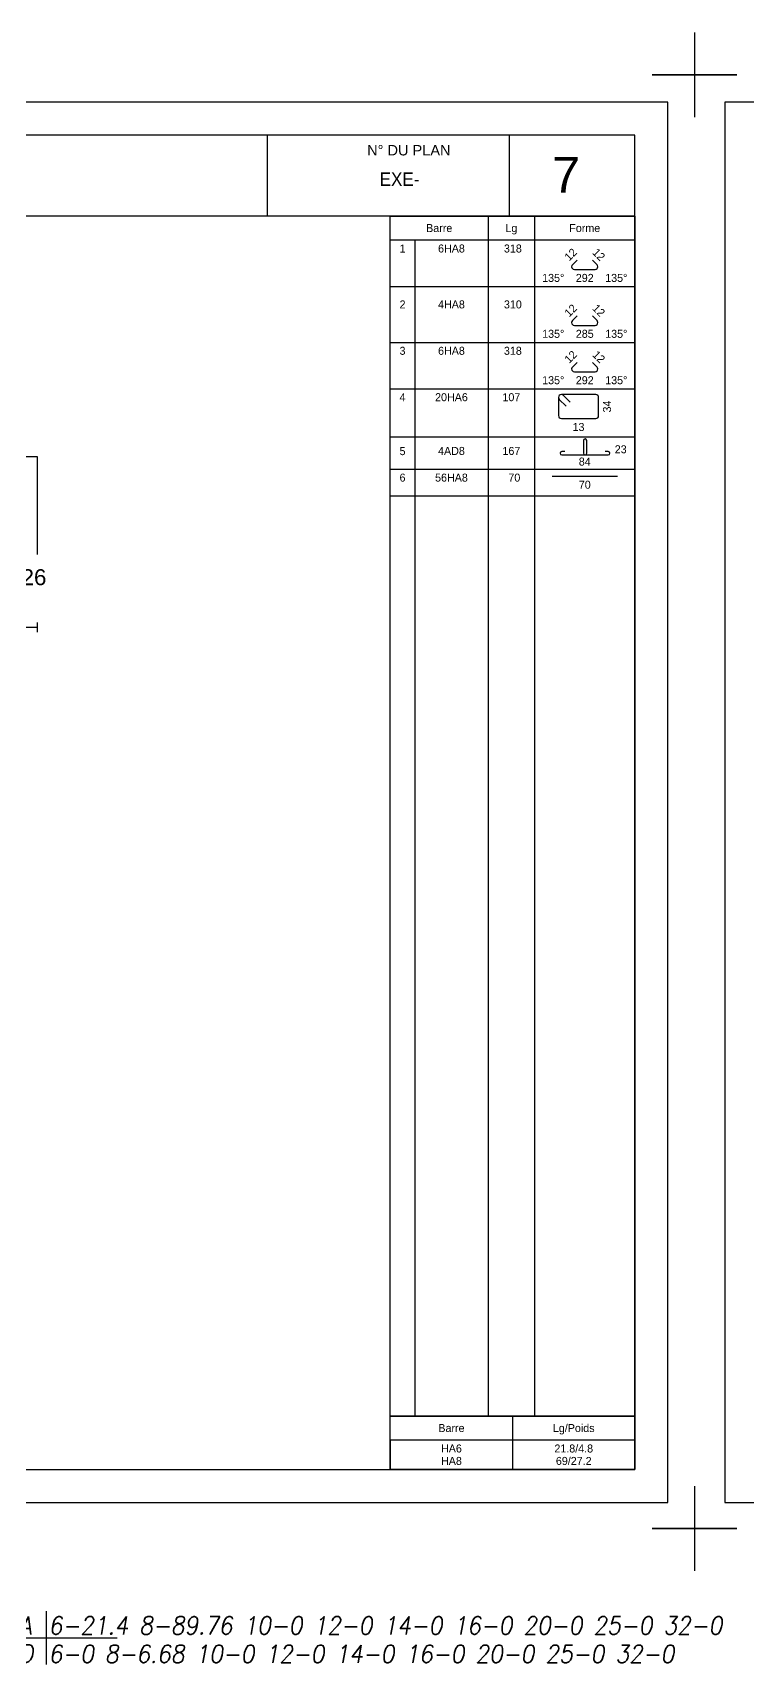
# Model space of a CAD drawing. Extents: x -12912 to 27386, y 1818 to 8189.
# Drawn here: x -3918 to -3516, y 3092 to 4010 of the extents above; entities that cross this region are included whole.
import ezdxf
from ezdxf.enums import TextEntityAlignment as Align

# ---------------------------------------------------------------- set-up
doc = ezdxf.new("R2010")
doc.units = 0
doc.header["$MEASUREMENT"] = 0
doc.layers.get('0').update_dxf_attribs({"linetype": 'CONTINUOUS'})
for name, color, linetype in [('173', 7, 'CONTINUOUS'), ('5', 7, 'CONTINUOUS'), ('7', 7, 'CONTINUOUS'), ('GO-CARTOUCHE', 7, 'CONTINUOUS'), ('GO-TEXTE', 9, 'CONTINUOUS'), ('STR_TXT', 102, 'CONTINUOUS')]:
    doc.layers.add(name, color=color, linetype=linetype)
doc.styles.add('ARIAL', font='ARIAL.TTF')
doc.styles.add('Tableau', font='romans.shx', dxfattribs={"width": 0.9, "oblique": 10})
doc.styles.add('TEXTEBA', font='ARIAL.TTF')

# ---------------------------------------------------------------- blocks, each defined once
blk = doc.blocks.new('Smallsp')
at = {"layer": 'STR_TXT', "linetype": 'Continuous'}
for points in [[(0, 15), (0, -15)], [(-30, 0), (40, 0)]]:
    blk.add_lwpolyline(points, dxfattribs=at)
at = {"layer": 'STR_TXT', "linetype": 'Continuous', "style": 'Tableau', "oblique": 10, "width": 0.9}
for s, p in [('HA', (-23.6, 1.89)), ('AD', (-22.2, -13.94))]:
    blk.add_text(s, height=10, dxfattribs=at).set_placement(p)
for tag, p in [('SPAD', (1.4, 1.89)), ('SPHA', (1.4, -14.11))]:
    blk.add_attdef(tag, p, '', height=10, dxfattribs=at)

msp = doc.modelspace()

# ---------------------------------------------------------------- linework, layer by layer
for p, q in [((-3545.626, 4010.196), (-3545.626, 3986.389)), ((-3545.626, 4010.196), (-3545.626, 3986.389)), ((-3569.433, 3986.389), (-3545.626, 3986.389)), ((-3545.626, 3986.389), (-3569.433, 3986.389)), ((-3569.433, 3986.389), (-3545.626, 3986.389)), ((-3545.626, 3986.389), (-3569.433, 3986.389)), ((-3569.433, 3986.389), (-3545.626, 3986.389)), ((-3569.433, 3986.389), (-3545.626, 3986.389)), ((-3545.626, 3986.389), (-3569.433, 3986.389)), ((-3569.433, 3986.389), (-3545.626, 3986.389)), ((-3545.626, 3986.389), (-3569.433, 3986.389)), ((-3569.433, 3986.389), (-3545.626, 3986.389)), ((-3569.433, 3986.389), (-3545.626, 3986.389)), ((-3545.626, 3986.389), (-3569.433, 3986.389)), ((-3569.433, 3986.389), (-3545.626, 3986.389)), ((-3545.626, 3986.389), (-3569.433, 3986.389)), ((-3569.433, 3986.389), (-3545.626, 3986.389)), ((-3569.433, 3986.389), (-3545.626, 3986.389)), ((-3545.626, 3986.389), (-3569.433, 3986.389)), ((-3569.433, 3986.389), (-3545.626, 3986.389)), ((-3545.626, 3986.389), (-3569.433, 3986.389)), ((-3569.433, 3986.389), (-3545.626, 3986.389)), ((-3569.433, 3986.389), (-3545.626, 3986.389)), ((-3545.626, 3986.389), (-3569.433, 3986.389)), ((-3569.433, 3986.389), (-3545.626, 3986.389)), ((-3545.626, 3986.389), (-3569.433, 3986.389)), ((-3569.433, 3986.389), (-3545.626, 3986.389)), ((-3569.433, 3986.389), (-3545.626, 3986.389)), ((-3545.626, 3986.389), (-3569.433, 3986.389)), ((-3569.433, 3986.389), (-3545.626, 3986.389)), ((-3545.626, 3986.389), (-3569.433, 3986.389)), ((-3569.433, 3986.389), (-3545.626, 3986.389)), ((-3569.433, 3986.389), (-3545.626, 3986.389)), ((-3545.626, 3986.389), (-3545.626, 3962.582)), ((-3545.626, 3986.389), (-3545.626, 3962.582)), ((-3521.819, 3986.389), (-3545.626, 3986.389)), ((-3545.626, 3986.389), (-3521.819, 3986.389)), ((-3521.819, 3986.389), (-3545.626, 3986.389)), ((-3545.626, 3986.389), (-3521.819, 3986.389)), ((-3521.819, 3986.389), (-3545.626, 3986.389)), ((-3521.819, 3986.389), (-3545.626, 3986.389)), ((-3545.626, 3986.389), (-3521.819, 3986.389)), ((-3521.819, 3986.389), (-3545.626, 3986.389)), ((-3545.626, 3986.389), (-3521.819, 3986.389)), ((-3521.819, 3986.389), (-3545.626, 3986.389)), ((-3521.819, 3986.389), (-3545.626, 3986.389)), ((-3545.626, 3986.389), (-3521.819, 3986.389)), ((-3521.819, 3986.389), (-3545.626, 3986.389)), ((-3545.626, 3986.389), (-3521.819, 3986.389)), ((-3521.819, 3986.389), (-3545.626, 3986.389)), ((-3521.819, 3986.389), (-3545.626, 3986.389)), ((-3545.626, 3986.389), (-3521.819, 3986.389)), ((-3521.819, 3986.389), (-3545.626, 3986.389)), ((-3545.626, 3986.389), (-3521.819, 3986.389)), ((-3521.819, 3986.389), (-3545.626, 3986.389)), ((-3521.819, 3986.389), (-3545.626, 3986.389)), ((-3545.626, 3986.389), (-3545.626, 3962.582)), ((-3545.626, 3986.389), (-3521.819, 3986.389)), ((-3521.819, 3986.389), (-3545.626, 3986.389)), ((-3545.626, 3986.389), (-3521.819, 3986.389)), ((-3521.819, 3986.389), (-3545.626, 3986.389)), ((-3521.819, 3986.389), (-3545.626, 3986.389)), ((-3545.626, 3986.389), (-3545.626, 3962.582)), ((-3545.626, 3986.389), (-3521.819, 3986.389)), ((-3521.819, 3986.389), (-3545.626, 3986.389)), ((-3545.626, 3986.389), (-3521.819, 3986.389)), ((-3521.819, 3986.389), (-3545.626, 3986.389)), ((-3521.819, 3986.389), (-3545.626, 3986.389)), ((-3545.626, 3986.389), (-3545.626, 3962.582)), ((-3545.626, 3986.389), (-3545.626, 3962.582)), ((-3545.626, 3986.389), (-3545.626, 3962.582)), ((-3545.626, 3986.389), (-3545.626, 3962.582)), ((-3545.626, 3986.389), (-3545.626, 3962.582)), ((-3545.626, 3986.389), (-3545.626, 3962.582)), ((-3545.626, 3192.696), (-3545.626, 3168.889)), ((-3545.626, 3192.696), (-3545.626, 3168.889)), ((-3569.433, 3168.889), (-3545.626, 3168.889)), ((-3545.626, 3168.889), (-3569.433, 3168.889)), ((-3569.433, 3168.889), (-3545.626, 3168.889)), ((-3545.626, 3168.889), (-3569.433, 3168.889)), ((-3569.433, 3168.889), (-3545.626, 3168.889)), ((-3569.433, 3168.889), (-3545.626, 3168.889)), ((-3545.626, 3168.889), (-3569.433, 3168.889)), ((-3569.433, 3168.889), (-3545.626, 3168.889)), ((-3545.626, 3168.889), (-3569.433, 3168.889)), ((-3569.433, 3168.889), (-3545.626, 3168.889)), ((-3569.433, 3168.889), (-3545.626, 3168.889)), ((-3545.626, 3168.889), (-3569.433, 3168.889)), ((-3569.433, 3168.889), (-3545.626, 3168.889)), ((-3545.626, 3168.889), (-3569.433, 3168.889)), ((-3569.433, 3168.889), (-3545.626, 3168.889)), ((-3569.433, 3168.889), (-3545.626, 3168.889)), ((-3545.626, 3168.889), (-3569.433, 3168.889)), ((-3569.433, 3168.889), (-3545.626, 3168.889)), ((-3545.626, 3168.889), (-3569.433, 3168.889)), ((-3569.433, 3168.889), (-3545.626, 3168.889)), ((-3569.433, 3168.889), (-3545.626, 3168.889)), ((-3545.626, 3168.889), (-3569.433, 3168.889)), ((-3569.433, 3168.889), (-3545.626, 3168.889)), ((-3545.626, 3168.889), (-3569.433, 3168.889)), ((-3569.433, 3168.889), (-3545.626, 3168.889)), ((-3569.433, 3168.889), (-3545.626, 3168.889)), ((-3545.626, 3168.889), (-3569.433, 3168.889)), ((-3569.433, 3168.889), (-3545.626, 3168.889)), ((-3545.626, 3168.889), (-3569.433, 3168.889)), ((-3569.433, 3168.889), (-3545.626, 3168.889)), ((-3569.433, 3168.889), (-3545.626, 3168.889)), ((-3545.626, 3168.889), (-3545.626, 3145.082)), ((-3545.626, 3168.889), (-3545.626, 3145.082)), ((-3521.819, 3168.889), (-3545.626, 3168.889)), ((-3545.626, 3168.889), (-3521.819, 3168.889)), ((-3521.819, 3168.889), (-3545.626, 3168.889)), ((-3545.626, 3168.889), (-3521.819, 3168.889)), ((-3521.819, 3168.889), (-3545.626, 3168.889)), ((-3521.819, 3168.889), (-3545.626, 3168.889)), ((-3545.626, 3168.889), (-3521.819, 3168.889)), ((-3521.819, 3168.889), (-3545.626, 3168.889)), ((-3545.626, 3168.889), (-3521.819, 3168.889)), ((-3521.819, 3168.889), (-3545.626, 3168.889)), ((-3521.819, 3168.889), (-3545.626, 3168.889)), ((-3545.626, 3168.889), (-3521.819, 3168.889)), ((-3521.819, 3168.889), (-3545.626, 3168.889)), ((-3545.626, 3168.889), (-3521.819, 3168.889)), ((-3521.819, 3168.889), (-3545.626, 3168.889)), ((-3521.819, 3168.889), (-3545.626, 3168.889)), ((-3545.626, 3168.889), (-3521.819, 3168.889)), ((-3521.819, 3168.889), (-3545.626, 3168.889)), ((-3545.626, 3168.889), (-3521.819, 3168.889)), ((-3521.819, 3168.889), (-3545.626, 3168.889)), ((-3521.819, 3168.889), (-3545.626, 3168.889)), ((-3545.626, 3168.889), (-3545.626, 3145.082)), ((-3545.626, 3168.889), (-3521.819, 3168.889)), ((-3521.819, 3168.889), (-3545.626, 3168.889)), ((-3545.626, 3168.889), (-3521.819, 3168.889)), ((-3521.819, 3168.889), (-3545.626, 3168.889)), ((-3521.819, 3168.889), (-3545.626, 3168.889)), ((-3545.626, 3168.889), (-3545.626, 3145.082)), ((-3545.626, 3168.889), (-3521.819, 3168.889)), ((-3521.819, 3168.889), (-3545.626, 3168.889)), ((-3545.626, 3168.889), (-3521.819, 3168.889)), ((-3521.819, 3168.889), (-3545.626, 3168.889)), ((-3521.819, 3168.889), (-3545.626, 3168.889)), ((-3545.626, 3168.889), (-3545.626, 3145.082)), ((-3545.626, 3168.889), (-3545.626, 3145.082)), ((-3545.626, 3168.889), (-3545.626, 3145.082)), ((-3545.626, 3168.889), (-3545.626, 3145.082)), ((-3545.626, 3168.889), (-3545.626, 3145.082)), ((-3545.626, 3168.889), (-3545.626, 3145.082))]:
    msp.add_line(p, q)
at = {"layer": '173', "color": 173}
for points in [[(-3716.669, 3907.03), (-3579.169, 3907.03), (-3579.169, 3232.094), (-3716.669, 3232.094), (-3716.669, 3907.03)], [(-3716.669, 3232.094), (-3579.169, 3232.094), (-3579.169, 3202.094), (-3716.669, 3202.094), (-3716.669, 3232.094)]]:
    msp.add_lwpolyline(points, close=True, dxfattribs=at)
for points in [[(-3661.669, 3907.03), (-3661.669, 3232.094)], [(-3635.544, 3907.03), (-3635.544, 3232.094)], [(-3579.169, 3893.53), (-3716.669, 3893.53)], [(-3702.919, 3893.53), (-3702.919, 3232.094)], [(-3611.665, 3882.271), (-3614.273, 3879.663)], [(-3600.44, 3879.663), (-3603.047, 3882.271)], [(-3614.731, 3878.556), (-3614.731, 3878.556)], [(-3613.166, 3876.991), (-3601.547, 3876.991)], [(-3599.981, 3878.556), (-3599.981, 3878.556)], [(-3716.669, 3867.438), (-3579.169, 3867.438)], [(-3614.731, 3847.111), (-3614.731, 3847.111)], [(-3611.665, 3850.826), (-3614.273, 3848.218)], [(-3613.166, 3845.546), (-3601.547, 3845.546)], [(-3600.44, 3848.218), (-3603.047, 3850.826)], [(-3599.981, 3847.111), (-3599.981, 3847.111)], [(-3716.669, 3835.993), (-3579.169, 3835.993)], [(-3614.731, 3821.019), (-3614.731, 3821.019)], [(-3611.665, 3824.733), (-3614.273, 3822.126)], [(-3613.166, 3819.453), (-3601.547, 3819.453)], [(-3600.44, 3822.126), (-3603.047, 3824.733)], [(-3599.981, 3821.019), (-3599.981, 3821.019)], [(-3716.669, 3809.9), (-3579.169, 3809.9)], [(-3622.131, 3805.03), (-3622.131, 3794.77)], [(-3622.131, 3805.03), (-3622.131, 3805.03)], [(-3621.657, 3803.885), (-3617.838, 3800.067)], [(-3620.511, 3806.65), (-3620.511, 3806.65)], [(-3601.201, 3806.65), (-3620.511, 3806.65)], [(-3615.547, 3802.358), (-3619.366, 3806.176)], [(-3599.581, 3794.77), (-3599.581, 3805.03)], [(-3620.511, 3793.15), (-3601.201, 3793.15)], [(-3716.669, 3782.9), (-3579.169, 3782.9)], [(-3716.669, 3782.9), (-3579.169, 3782.9)], [(-3716.669, 3782.9), (-3579.169, 3782.9)], [(-3716.669, 3782.9), (-3579.169, 3782.9)], [(-3621.18, 3773.589), (-3621.18, 3773.589)], [(-3618.471, 3774.526), (-3620.243, 3774.526)], [(-3620.243, 3772.652), (-3607.18, 3772.652)], [(-3608.116, 3780.728), (-3608.116, 3773.589)], [(-3607.18, 3772.652), (-3594.116, 3772.652)], [(-3606.243, 3773.589), (-3606.243, 3780.728)], [(-3594.116, 3774.526), (-3595.889, 3774.526)], [(-3593.18, 3773.589), (-3593.18, 3773.589)], [(-3716.669, 3764.67), (-3579.169, 3764.67)], [(-3716.669, 3764.67), (-3579.169, 3764.67)], [(-3716.669, 3764.67), (-3579.169, 3764.67)], [(-3716.669, 3764.67), (-3579.169, 3764.67)], [(-3716.669, 3764.67), (-3579.169, 3764.67)], [(-3625.678, 3760.67), (-3589.034, 3760.67)], [(-3716.669, 3749.67), (-3579.169, 3749.67)], [(-3647.919, 3232.094), (-3647.919, 3202.094)], [(-3579.169, 3218.594), (-3716.669, 3218.594)], [(-3716.669, 3218.594), (-3716.669, 3202.094)]]:
    msp.add_lwpolyline(points, dxfattribs=at)
for centre, radius, start, end in [((-3613.166, 3878.556), 1.566, 135, 180), ((-3613.166, 3878.556), 1.566, 180, 270), ((-3601.547, 3878.556), 1.566, 270, 0), ((-3601.547, 3878.556), 1.566, 0, 45), ((-3613.166, 3847.111), 1.566, 135, 180), ((-3613.166, 3847.111), 1.566, 180, 270), ((-3601.547, 3847.111), 1.566, 270, 0), ((-3601.547, 3847.111), 1.566, 0, 45), ((-3613.166, 3821.019), 1.566, 135, 180), ((-3613.166, 3821.019), 1.566, 180, 270), ((-3601.547, 3821.019), 1.566, 270, 0), ((-3601.547, 3821.019), 1.566, 0, 45), ((-3620.511, 3805.03), 1.62, 90, 180), ((-3620.511, 3805.03), 1.62, 180, 225), ((-3620.511, 3805.03), 1.62, 45, 90), ((-3601.201, 3805.03), 1.62, 0, 90), ((-3620.511, 3794.77), 1.62, 180, 270), ((-3601.201, 3794.77), 1.62, 270, 0), ((-3607.18, 3780.728), 0.937, 90, 180), ((-3607.18, 3780.728), 0.937, 0, 90), ((-3620.243, 3773.589), 0.937, 90, 180), ((-3620.243, 3773.589), 0.937, 180, 270), ((-3607.18, 3773.589), 0.937, 180, 270), ((-3607.18, 3773.589), 0.937, 270, 0), ((-3594.116, 3773.589), 0.937, 0, 90), ((-3594.116, 3773.589), 0.937, 270, 0)]:
    msp.add_arc(centre, radius, start, end, dxfattribs=at)
at = {"layer": '5', "color": 5}
for points in [[(-3935.016, 3675.725), (-3915.013, 3675.725)], [(-3915.013, 3672.975), (-3915.013, 3678.475)]]:
    msp.add_lwpolyline(points, dxfattribs=at)
at = {"layer": '7', "color": 7}
for points in [[(-3915.013, 3771.642), (-3935.016, 3771.642)], [(-3915.013, 3771.642), (-3925.015, 3771.642)], [(-3915.013, 3716.642), (-3915.013, 3771.642)], [(-3915.013, 3716.642), (-3915.013, 3731.642)]]:
    msp.add_lwpolyline(points, dxfattribs=at)
at = {"layer": 'GO-CARTOUCHE', "linetype": 'Continuous'}
for points in [[(-3560.61, 3183.536), (-3560.61, 3971.036), (-4674.246, 3971.036), (-4674.246, 3183.536)], [(-2414.997, 3183.536), (-2414.997, 3971.036), (-3528.634, 3971.036), (-3528.634, 3183.536)], [(-3579.169, 3202.094), (-3579.169, 3952.477), (-4655.687, 3952.477), (-4655.687, 3202.094)]]:
    msp.add_lwpolyline(points, close=True, dxfattribs=at)
at = {"layer": 'GO-TEXTE', "color": 7}
for points in [[(-3785.972, 3952.477), (-3785.972, 3907.03)], [(-3649.913, 3952.477), (-3649.913, 3907.03)], [(-3579.169, 3907.03), (-4655.687, 3907.03)]]:
    msp.add_lwpolyline(points, dxfattribs=at)

# ---------------------------------------------------------------- block references
at = {"layer": 'STR_TXT', "linetype": 'Continuous'}
msp.add_blockref('Smallsp', (-3910.159, 3107.426), dxfattribs=at).add_auto_attribs({'SPHA': '6-0 8-6.68 10-0 12-0 14-0 16-0 20-0 25-0 32-0 ', 'SPAD': '6-21.4 8-89.76 10-0 12-0 14-0 16-0 20-0 25-0 32-0 '})

# ---------------------------------------------------------------- texts
at = {"style": 'ARIAL'}
msp.add_text('V.26', height=8.9847, dxfattribs=at).set_placement((-3935.824, 3708.398), align=Align.TOP_LEFT)
at = {"layer": '173', "color": 173}
for s, p in [('Barre', (-3689.169, 3900.28)), ('Lg', (-3648.606, 3900.28)), ('Forme', (-3607.356, 3900.28)), ('Barre', (-3682.294, 3225.344)), ('Lg/Poids', (-3613.544, 3225.344))]:
    msp.add_text(s, height=4.5, dxfattribs=at).set_placement(p, align=Align.MIDDLE_CENTER)
for s, p in [('1', (-3709.794, 3891.03)), ('6HA8', (-3682.294, 3891.03)), (' 318', (-3648.606, 3891.03)), ('292', (-3607.356, 3874.491)), ('2', (-3709.794, 3859.585)), ('4HA8', (-3682.294, 3859.585)), (' 310', (-3648.606, 3859.585)), ('285', (-3607.356, 3843.046)), ('3', (-3709.794, 3833.493)), ('6HA8', (-3682.294, 3833.493)), (' 318', (-3648.606, 3833.493)), ('292', (-3607.356, 3816.953)), ('4', (-3709.794, 3807.4)), ('20HA6', (-3682.294, 3807.4)), ('107', (-3648.606, 3807.4)), ('13', (-3610.856, 3790.65)), ('5', (-3709.794, 3777.062)), ('4AD8', (-3682.294, 3777.17)), ('167', (-3648.606, 3777.17)), ('23', (-3587.148, 3778.108)), ('84', (-3607.356, 3771.193)), ('6', (-3709.794, 3762.17)), ('56HA8', (-3682.294, 3762.17)), ('  70', (-3648.606, 3762.17)), ('70', (-3607.356, 3758.17)), ('HA6', (-3682.294, 3216.094)), ('21.8/4.8', (-3613.544, 3216.094)), ('HA8', (-3682.294, 3209.094)), ('69/27.2', (-3613.544, 3209.094))]:
    msp.add_text(s, height=4.5, dxfattribs=at).set_placement(p, align=Align.TOP_CENTER)
for p in [(-3616.04, 3881.431), (-3616.04, 3849.986), (-3616.04, 3823.894)]:
    msp.add_text('12', height=4.5, rotation=45, dxfattribs=at).set_placement(p)
for p in [(-3598.672, 3881.431), (-3598.672, 3849.986), (-3598.672, 3823.894)]:
    msp.add_text('12', height=4.5, rotation=315, dxfattribs=at).set_placement(p, align=Align.RIGHT)
for p in [(-3618.856, 3874.491), (-3618.856, 3843.046), (-3618.856, 3816.953)]:
    msp.add_text('135°', height=4.5, dxfattribs=at).set_placement(p, align=Align.TOP_RIGHT)
for p in [(-3595.856, 3874.491), (-3595.856, 3843.046), (-3595.856, 3816.953)]:
    msp.add_text('135°', height=4.5, dxfattribs=at).set_placement(p, align=Align.TOP_LEFT)
msp.add_text('34', height=4.5, rotation=90, dxfattribs=at).set_placement((-3597.081, 3799.9), align=Align.TOP_CENTER)
at = {"layer": 'GO-CARTOUCHE', "color": 2, "style": 'TEXTEBA'}
msp.add_text('7', height=20.199, dxfattribs=at).set_placement((-3625.693, 3920.129))
at = {"layer": 'GO-CARTOUCHE', "color": 2, "style": 'TEXTEBA', "width": 0.9}
msp.add_text('EXE-', height=7.6364, dxfattribs=at).set_placement((-3711.469, 3923.962), align=Align.CENTER)
at = {"layer": 'GO-TEXTE', "style": 'TEXTEBA'}
msp.add_text('N° DU PLAN', height=5.8564, dxfattribs=at).set_placement((-3706.246, 3941.134), align=Align.CENTER)

doc.saveas('drawing.dxf')
